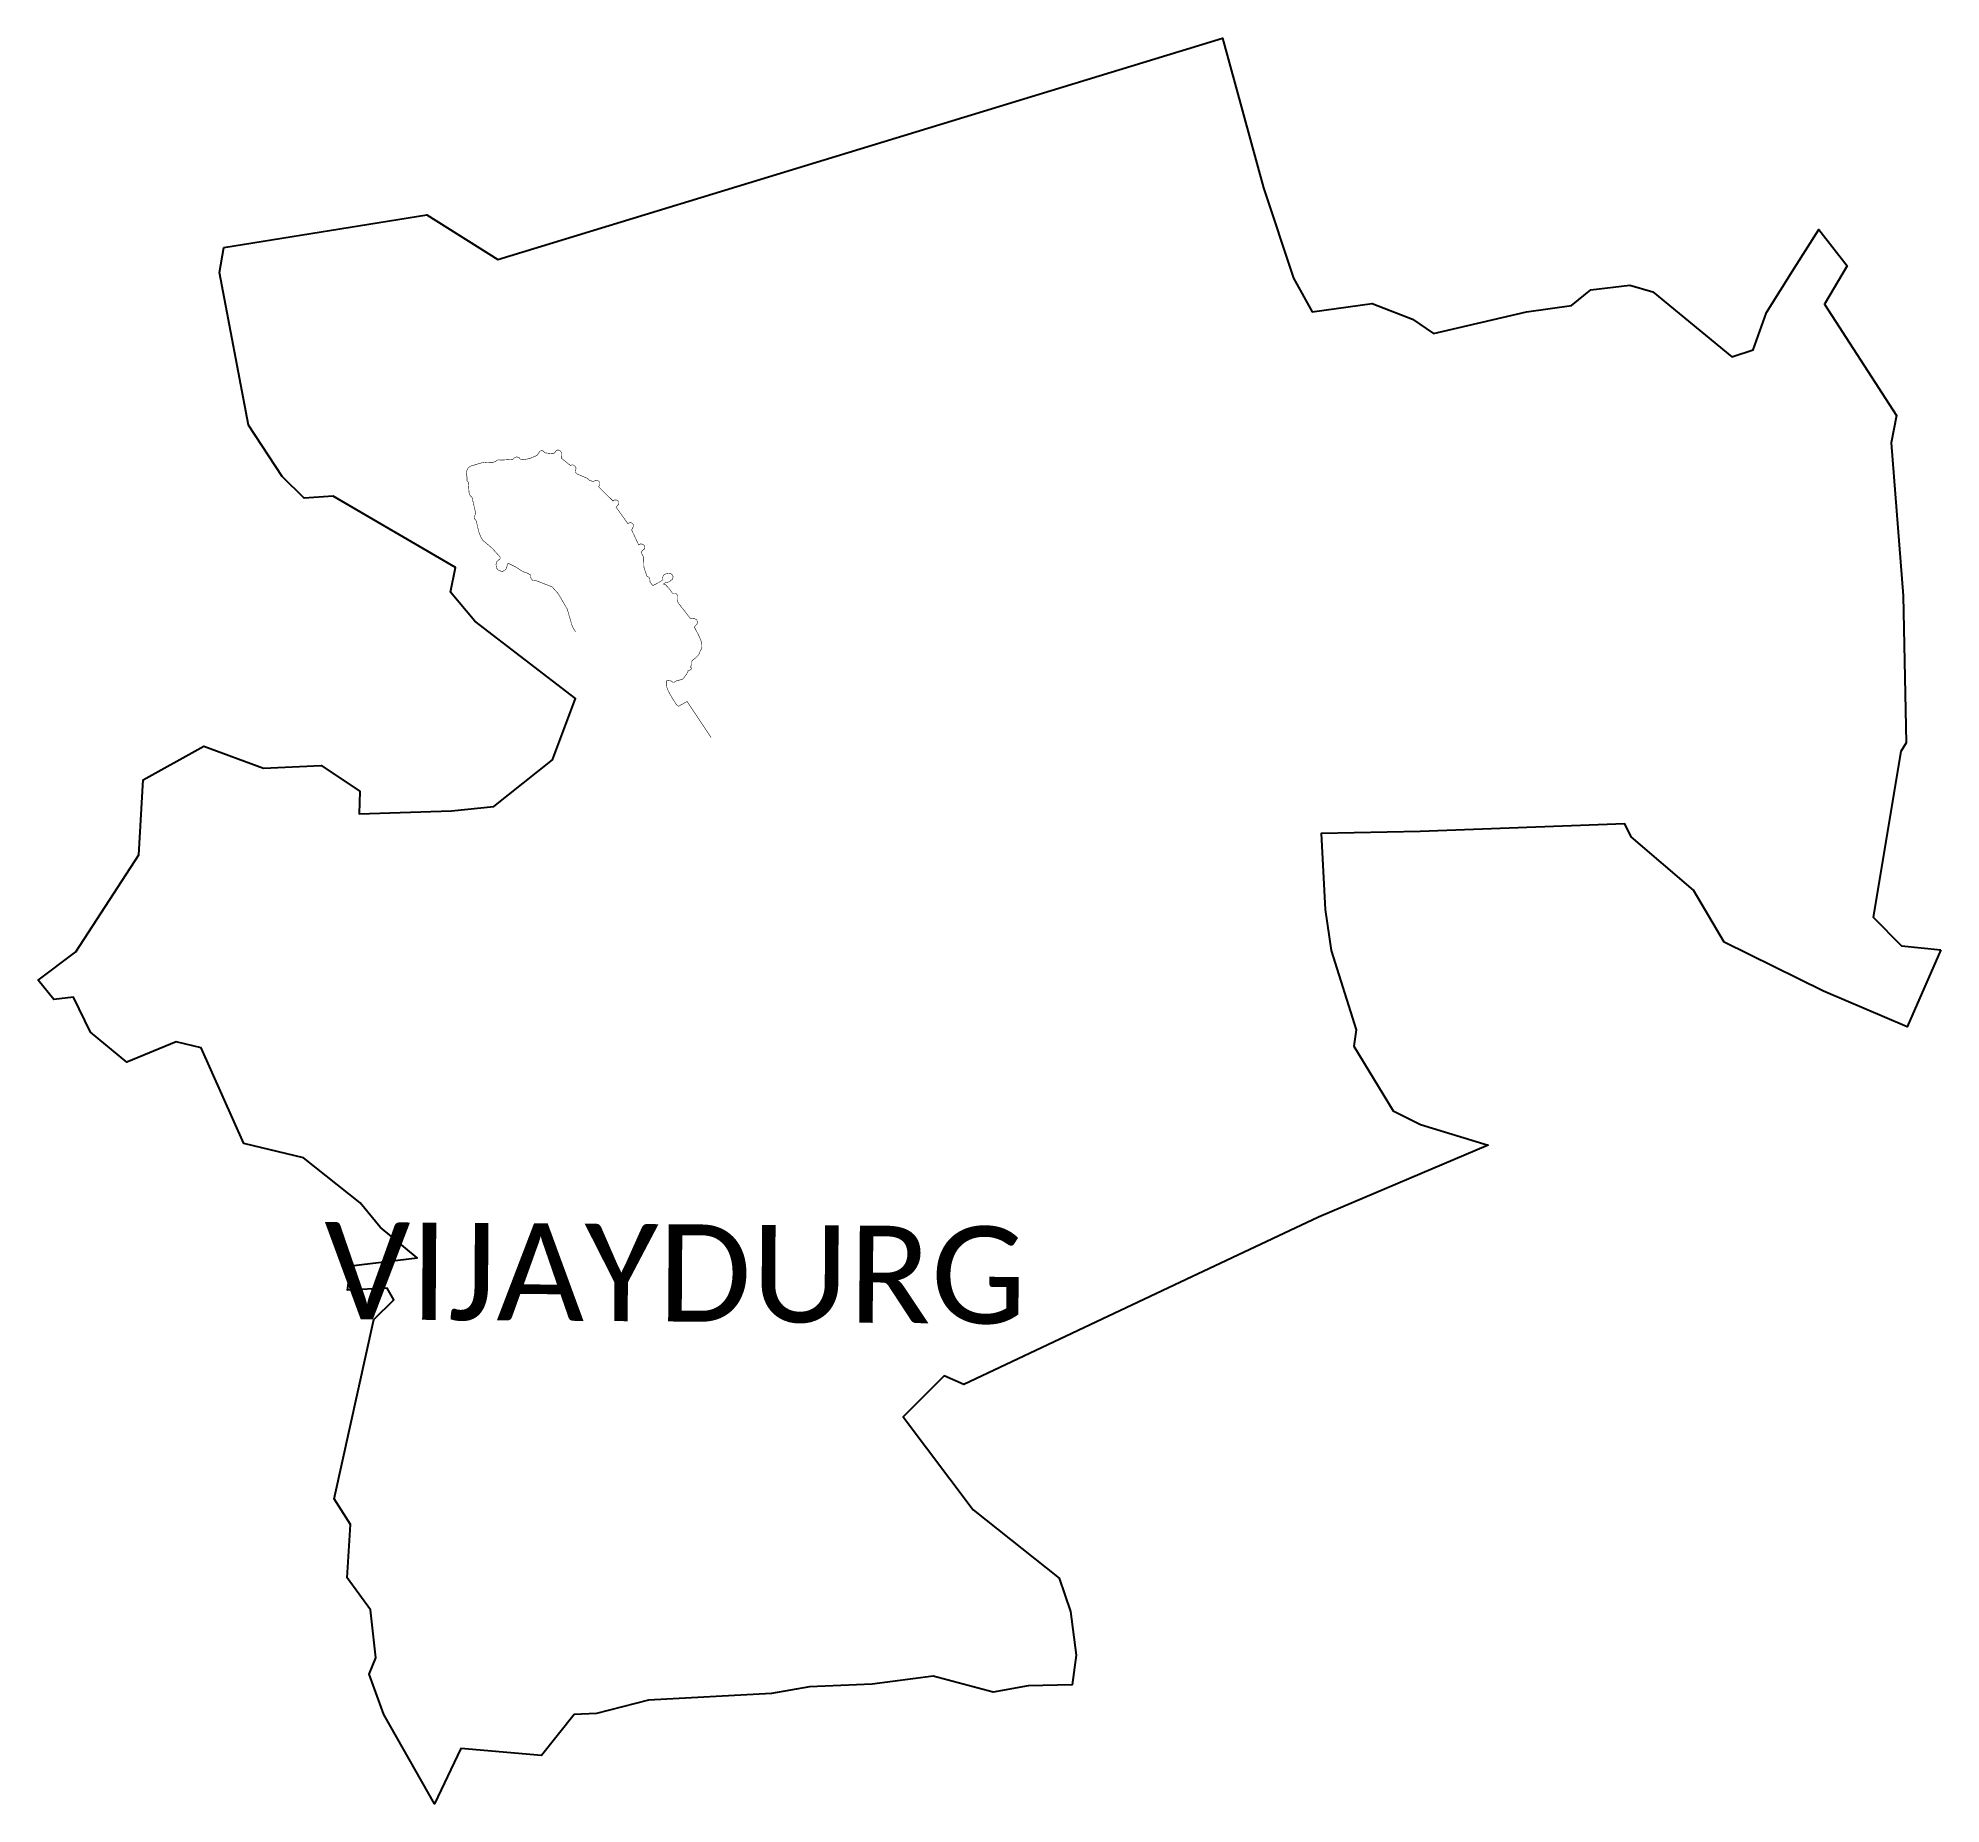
# Model space of a CAD drawing. Header units: metres. Extents: x 321187 to 324716, y 1829363 to 1832639.
import ezdxf

# ---------------------------------------------------------------- set-up
doc = ezdxf.new("R2010")
doc.units = ezdxf.units.M
for name, color, linetype in [('SEAWALL', 170, 'Continuous'), ('village', 3, 'Continuous'), ('VILLAGE NAME', 250, 'Continuous')]:
    doc.layers.add(name, color=color, linetype=linetype)
doc.styles.get("Standard").update_dxf_attribs({"font": 'calibri.ttf'})

msp = doc.modelspace()

# ---------------------------------------------------------------- linework, layer by layer
at = {"layer": 'SEAWALL', "color": 30, "const_width": 1, "flags": 128}
msp.add_lwpolyline([(322435, 1831341.7), (322390.6, 1831408.3), (322374.7, 1831399.5), (322372.1, 1831401.1), (322370.1, 1831403.7), (322365.5, 1831410.7), (322359.5, 1831420.9), (322357.1, 1831425.1), (322355.4, 1831428.4), (322353, 1831434.9), (322352.7, 1831442.8), (322352.9, 1831446.5), (322353.5, 1831447.3), (322355.7, 1831447.6), (322357.8, 1831447.3), (322359.8, 1831446.7), (322361, 1831446.3), (322361.7, 1831445.7), (322362.8, 1831444.7), (322364.5, 1831444.2), (322366.9, 1831444.3), (322369, 1831444.9), (322369.9, 1831445.8), (322370.4, 1831446.5), (322374.5, 1831447.5), (322380, 1831448.9), (322382.4, 1831449.9), (322383.8, 1831451.2), (322384.8, 1831452.3), (322385.9, 1831454.2), (322386.9, 1831455.5), (322387.7, 1831456.9), (322389.2, 1831458.1), (322389.7, 1831458.6), (322390, 1831459.3), (322390.2, 1831460.1), (322390.4, 1831460.7), (322390.9, 1831461.1), (322391.4, 1831461.8), (322391.8, 1831462.7), (322392.2, 1831463.7), (322392.5, 1831464.9), (322392.4, 1831465.6), (322393.6, 1831465.9), (322395.3, 1831466.5), (322396.5, 1831467), (322397.6, 1831467.8), (322398.5, 1831468.6), (322399.1, 1831470.2), (322399, 1831470.7), (322398.4, 1831470.9), (322397.9, 1831470.8), (322397.3, 1831470.9), (322397, 1831471.8), (322397.2, 1831472.7), (322397.7, 1831473.6), (322398.9, 1831477.1), (322398.8, 1831478.5), (322398.7, 1831480.9), (322400.3, 1831484.7), (322406.8, 1831489.4), (322412.2, 1831494.8), (322414.5, 1831500.9), (322417.2, 1831505.8), (322418.1, 1831509), (322417.7, 1831517.5), (322413.4, 1831528.5), (322404, 1831546.5), (322408.9, 1831551.7), (322410.3, 1831556.1), (322408.4, 1831559.8), (322404.3, 1831562.2), (322399.9, 1831561.6), (322396.5, 1831562.7), (322389.3, 1831571.9), (322375.1, 1831590), (322372.7, 1831594.1), (322372.8, 1831599.7), (322372.9, 1831604), (322371.9, 1831606.8), (322369.8, 1831608.6), (322366.9, 1831608.6), (322363.7, 1831608.8), (322358.3, 1831616.7), (322350.4, 1831625.1), (322346.8, 1831626.2), (322351.3, 1831629.8), (322354.6, 1831629.2), (322359.1, 1831631.5), (322363.8, 1831635.4), (322364.7, 1831640), (322363.3, 1831643.2), (322360.3, 1831645.7), (322357.1, 1831646.5), (322351.9, 1831645.8), (322347, 1831642.6), (322345.4, 1831639), (322345.8, 1831634.1), (322338.1, 1831629), (322327.7, 1831623.6), (322325.8, 1831624.7), (322321.9, 1831630), (322321.7, 1831632.5), (322321.4, 1831636.5), (322319.2, 1831639.1), (322316.1, 1831641), (322314.1, 1831646.7), (322310.6, 1831656.8), (322310, 1831676.3), (322307.9, 1831680.1), (322305.6, 1831684.3), (322306.3, 1831687), (322311.9, 1831691.5), (322312.3, 1831694.8), (322311.8, 1831697.3), (322309.4, 1831699.2), (322305.9, 1831700.7), (322303.7, 1831700.4), (322300.8, 1831698.8), (322287.8, 1831726.7), (322288.8, 1831728.4), (322291.3, 1831733.1), (322291, 1831736.8), (322288.3, 1831739.4), (322284.2, 1831740.4), (322280.9, 1831738.1), (322258.9, 1831768.9), (322262, 1831772.3), (322263.6, 1831774.1), (322263.5, 1831776.6), (322263.4, 1831779), (322262.2, 1831780.8), (322260.4, 1831781.9), (322257.9, 1831782.3), (322256, 1831782.1), (322254.3, 1831781.3), (322253.2, 1831780.3), (322226.5, 1831806.6), (322228.7, 1831810.3), (322228.9, 1831815), (322226, 1831817.6), (322221.7, 1831818.3), (322216.4, 1831816.6), (322210.6, 1831818.1), (322205.3, 1831822.4), (322198.4, 1831825.4), (322186.9, 1831830.3), (322183.5, 1831833.7), (322184.1, 1831837.9), (322184.7, 1831841.7), (322181.9, 1831845.8), (322178.5, 1831847.5), (322174, 1831846.3), (322157.4, 1831859.8), (322157.6, 1831864.4), (322157.9, 1831869.7), (322155.4, 1831873.3), (322151.2, 1831875.2), (322147.4, 1831873.2), (322145, 1831869.5), (322141.5, 1831867.9), (322131.1, 1831869.1), (322126, 1831869.8), (322124.9, 1831872.3), (322122.7, 1831873.5), (322120, 1831873.6), (322117.6, 1831872.4), (322115.4, 1831869.3), (322112, 1831864.6), (322098.5, 1831859), (322087, 1831856.8), (322081.9, 1831857.3), (322079, 1831860.6), (322074.8, 1831862.2), (322070.7, 1831860.8), (322067.3, 1831857.6), (322053.5, 1831856.6), (322045.2, 1831856.1), (322041.4, 1831856.7), (322038.2, 1831855.9), (322034.9, 1831853.3), (322031.5, 1831852.2), (322026, 1831851.9), (322020.5, 1831852.4), (322008.4, 1831850.8), (321999.9, 1831848.2), (321989.9, 1831845.2), (321985.4, 1831842.5), (321981.8, 1831836.3), (321981.1, 1831830.3), (321982.5, 1831824.8), (321982.5, 1831820.4), (321982.5, 1831817.8), (321984.7, 1831815.3), (321985, 1831812), (321985.4, 1831807.5), (321985.8, 1831802.4), (321986.3, 1831795.8), (321987.2, 1831791.9), (321991.9, 1831786.7), (321996.7, 1831765.7), (321998.7, 1831756.9), (321997.4, 1831754.2), (321995.7, 1831750.6), (321996, 1831747.9), (321999.4, 1831743.8), (322000.6, 1831739), (322001.8, 1831733.7), (322004.4, 1831722.7), (322008.5, 1831712.4), (322012.1, 1831707.1), (322019.5, 1831700.9), (322028.9, 1831692.8), (322039.2, 1831681.4), (322043.8, 1831676.3), (322044, 1831673.4), (322041, 1831670.7), (322037.8, 1831667.8), (322036.3, 1831662.6), (322037.2, 1831655.9), (322040.9, 1831651.4), (322048, 1831649.5), (322053.6, 1831652.5), (322055.6, 1831655.4), (322056.7, 1831659.8), (322057.4, 1831662.4), (322057.7, 1831663.7), (322059.9, 1831664.3), (322065.1, 1831661.7), (322073.8, 1831657.2), (322085.7, 1831649.5), (322094.9, 1831646.2), (322100.8, 1831642.6), (322100.7, 1831638.2), (322102.1, 1831635.1), (322104.5, 1831632.8), (322107.3, 1831632.7), (322108.6, 1831633.3), (322140.2, 1831621), (322151.8, 1831608.2), (322168.4, 1831579.6), (322177.7, 1831547.8), (322183.8, 1831537.3)], dxfattribs=at)
at = {"layer": 'village', "color": 3, "true_color": 0x00ff00}
msp.add_polyline3d([(324716, 1830947.3, 0), (324653.5, 1830804.5, 0), (324498.3, 1830871.2, 0), (324314, 1830961.8, 0), (324257.3, 1831058, 0), (324141.8, 1831157.2, 0), (324129.6, 1831181.4, 0), (323750, 1831167, 0), (323566.5, 1831163.5, 0), (323573.7, 1831022.7, 0), (323585.2, 1830946.5, 0), (323631.8, 1830798.9, 0), (323627.2, 1830769, 0), (323700.2, 1830648.9, 0), (323750.6, 1830623.7, 0), (323876.4, 1830585.5, 0), (323561.8, 1830451.9, 0), (323316, 1830336, 0), (322903.6, 1830141.5, 0), (322867.5, 1830157, 0), (322791.2, 1830081.1, 0), (322921.1, 1829909, 0), (323080.8, 1829781.7, 0), (323101.8, 1829720, 0), (323112.3, 1829638.8, 0), (323104.9, 1829583.8, 0), (323023.3, 1829581.9, 0), (322958.4, 1829570.5, 0), (322846.7, 1829600.3, 0), (322733.8, 1829585, 0), (322617.4, 1829580.6, 0), (322546.9, 1829567.9, 0), (322319.3, 1829555.4, 0), (322222.7, 1829530.6, 0), (322181.1, 1829529.2, 0), (322120.4, 1829452.7, 0), (321971.3, 1829466.2, 0), (321922.3, 1829363.1, 0), (321828.5, 1829529, 0), (321801.1, 1829603.8, 0), (321813.5, 1829634.3, 0), (321803.6, 1829723.4, 0), (321760.2, 1829782.3, 0), (321766.5, 1829881.3, 0), (321736.2, 1829929.4, 0), (321809.5, 1830261.8, 0), (321846.7, 1830298.1, 0), (321834.7, 1830320, 0), (321760.7, 1830316.3, 0), (321766.8, 1830361.2, 0), (321890, 1830376.3, 0), (321821.2, 1830432.9, 0), (321784.1, 1830478.1, 0), (321679.4, 1830561.9, 0), (321568.3, 1830588.2, 0), (321489.7, 1830765.5, 0), (321442.8, 1830777.1, 0), (321351.4, 1830739.5, 0), (321284.1, 1830794.7, 0), (321252.7, 1830859.8, 0), (321216.2, 1830855.2, 0), (321186.9, 1830891.1, 0), (321256.7, 1830943.8, 0), (321373.8, 1831123.6, 0), (321381.7, 1831262.8, 0), (321494.5, 1831325.7, 0), (321604.9, 1831284.6, 0), (321711.8, 1831289.3, 0), (321783.9, 1831242, 0), (321782.6, 1831199.7, 0), (321953.8, 1831205.6, 0), (322032.3, 1831213.2, 0), (322141.1, 1831299.8, 0), (322183.6, 1831413.9, 0), (321997.2, 1831557.5, 0), (321951.9, 1831610.9, 0), (321961.1, 1831657, 0), (321734.1, 1831789.5, 0), (321680.3, 1831785.4, 0), (321639.6, 1831825.8, 0), (321577.2, 1831921.1, 0), (321523.4, 1832204, 0), (321531.2, 1832250.6, 0), (321907.8, 1832310.9, 0), (322039.7, 1832228.2, 0), (323383.6, 1832639.1, 0), (323459.6, 1832361.3, 0), (323515.2, 1832193.6, 0), (323549.7, 1832131.4, 0), (323661.1, 1832146.5, 0), (323735.8, 1832117.7, 0), (323775.1, 1832090.7, 0), (323947.4, 1832131.4, 0), (324030.6, 1832142.8, 0), (324067, 1832171.9, 0), (324139.1, 1832180.4, 0), (324181.7, 1832168.4, 0), (324328.4, 1832047.7, 0), (324367.5, 1832060.5, 0), (324392.2, 1832129.7, 0), (324444.6, 1832213, 0), (324489.3, 1832284.1, 0), (324542.3, 1832216.3, 0), (324500, 1832145.6, 0), (324633.4, 1831938.6, 0), (324623.7, 1831888.2, 0), (324646, 1831604.2, 0), (324651.3, 1831331.9, 0), (324641.7, 1831315.4, 0), (324590.1, 1831008.1, 0), (324642.9, 1830955.2, 0)], close=True, dxfattribs=at)

# ---------------------------------------------------------------- texts
at = {"layer": 'VILLAGE NAME', "insert": (321718.1, 1830442.8), "char_height": 180.345, "attachment_point": 1, "rotation": 359.6139}
msp.add_mtext_dynamic_manual_height_columns('{\\fCalibri|b0|i0|c0|p34;VIJAYDURG}', width=1115.443, gutter_width=901.7, heights=[0], dxfattribs=at)

doc.saveas('drawing.dxf')
